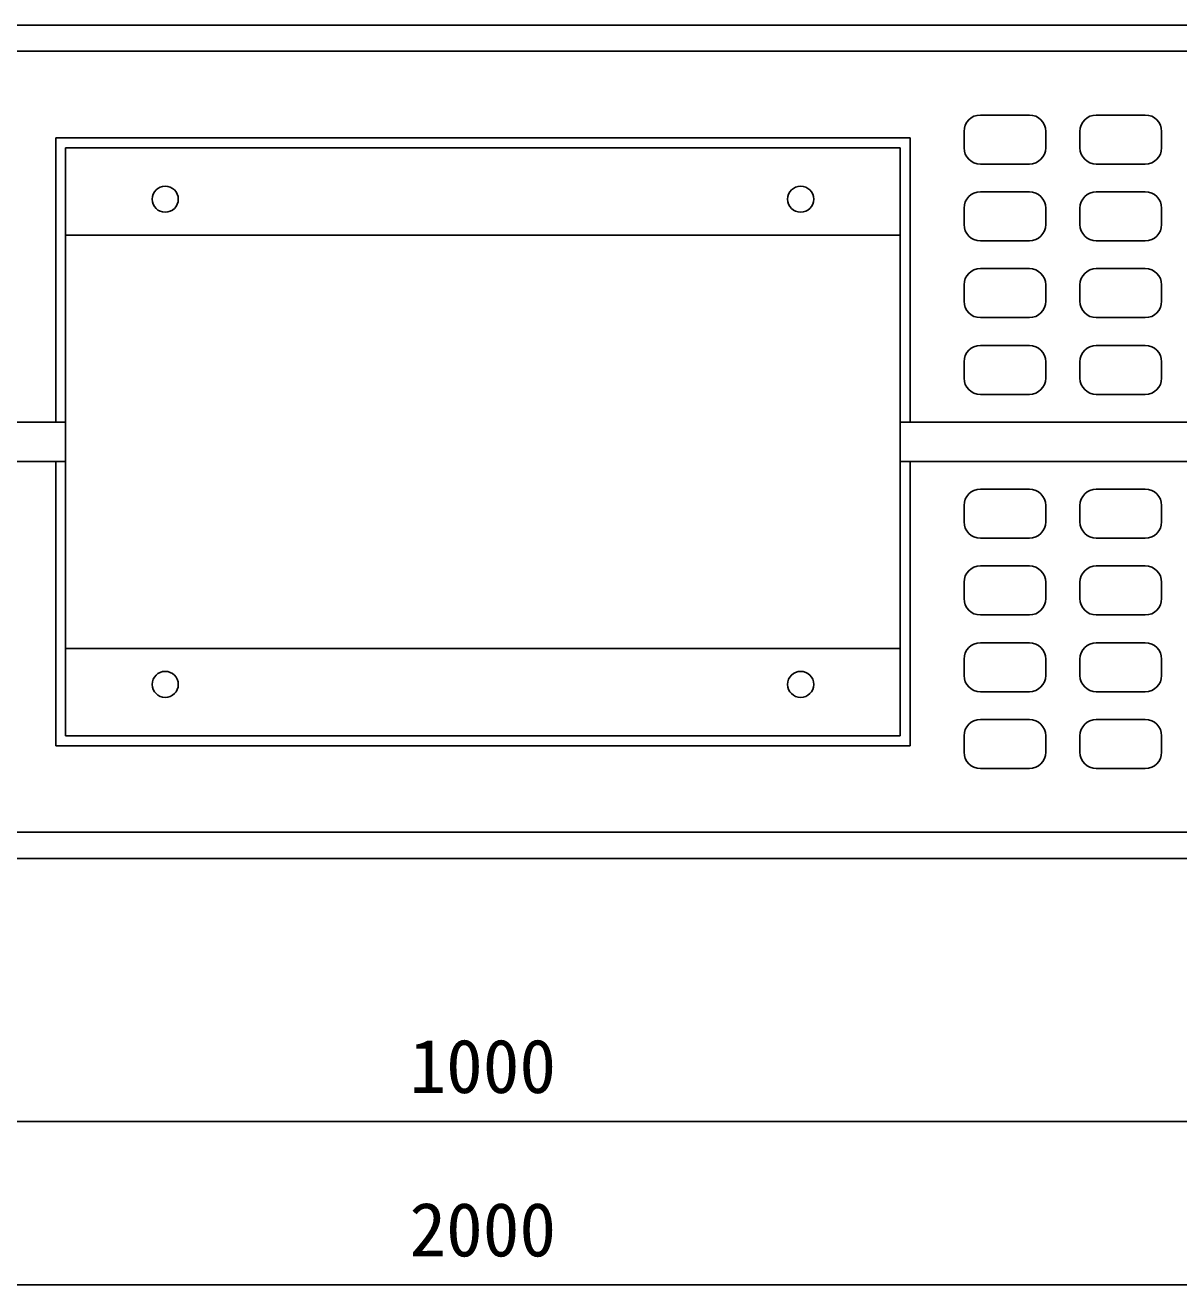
# Model space of a CAD drawing. Units: millimetres, scale not verified. Extents: x -12600 to 12600, y -5940 to 5940.
# Drawn here: x -10035 to -9328, y -5292 to -4521 of the extents above; entities that cross this region are included whole.
import ezdxf
from ezdxf.enums import TextEntityAlignment as Align

# ---------------------------------------------------------------- set-up
doc = ezdxf.new("R2010")
doc.units = ezdxf.units.MM
doc.header["$LTSCALE"] = 40
doc.linetypes.add('DOTTED', pattern=[1.75, 0.25, -1.5])
for name, color, linetype, lineweight in [('0-0_DIM', 7, 'Continuous', 25), ('0-2_HATCH', 6, 'Continuous', 25), ('0-5_OUTLINE', 3, 'Continuous', 25), ('0-6_OUTLINE2', 4, 'DOTTED', 25)]:
    doc.layers.add(name, color=color, linetype=linetype, lineweight=lineweight)
doc.styles.add('ＭＳ ゴシック', font='')
doc.styles.get('ＭＳ ゴシック').set_extended_font_data('MS Gothic')

msp = doc.modelspace()

# ---------------------------------------------------------------- linework, layer by layer
at = {"layer": '0-0_DIM'}
for p, q in [((-10254.31, -5191.52), (-9254.31, -5191.52)), ((-8754.31, -5291.52), (-10754.31, -5291.52))]:
    msp.add_line(p, q, dxfattribs=at)
at = {"layer": '0-2_HATCH'}
for p, q in [((-9449.81, -4575.52), (-9419.81, -4575.52)), ((-9378.81, -4575.52), (-9348.81, -4575.52)), ((-9459.81, -4595.52), (-9459.81, -4585.52)), ((-9409.81, -4595.52), (-9409.81, -4585.52)), ((-9388.81, -4595.52), (-9388.81, -4585.52)), ((-9338.81, -4595.52), (-9338.81, -4585.52)), ((-9419.81, -4605.52), (-9449.81, -4605.52)), ((-9348.81, -4605.52), (-9378.81, -4605.52)), ((-9449.81, -4622.52), (-9419.81, -4622.52)), ((-9378.81, -4622.52), (-9348.81, -4622.52)), ((-9459.81, -4642.52), (-9459.81, -4632.52)), ((-9409.81, -4642.52), (-9409.81, -4632.52)), ((-9388.81, -4642.52), (-9388.81, -4632.52)), ((-9338.81, -4642.52), (-9338.81, -4632.52)), ((-9419.81, -4652.52), (-9449.81, -4652.52)), ((-9348.81, -4652.52), (-9378.81, -4652.52)), ((-9449.81, -4669.52), (-9419.81, -4669.52)), ((-9378.81, -4669.52), (-9348.81, -4669.52)), ((-9459.81, -4689.52), (-9459.81, -4679.52)), ((-9409.81, -4689.52), (-9409.81, -4679.52)), ((-9388.81, -4689.52), (-9388.81, -4679.52)), ((-9338.81, -4689.52), (-9338.81, -4679.52)), ((-9419.81, -4699.52), (-9449.81, -4699.52)), ((-9348.81, -4699.52), (-9378.81, -4699.52)), ((-9449.81, -4716.52), (-9419.81, -4716.52)), ((-9378.81, -4716.52), (-9348.81, -4716.52)), ((-9459.81, -4736.52), (-9459.81, -4726.52)), ((-9409.81, -4736.52), (-9409.81, -4726.52)), ((-9388.81, -4736.52), (-9388.81, -4726.52)), ((-9338.81, -4736.52), (-9338.81, -4726.52)), ((-9419.81, -4746.52), (-9449.81, -4746.52)), ((-9348.81, -4746.52), (-9378.81, -4746.52)), ((-9449.81, -4804.52), (-9419.81, -4804.52)), ((-9378.81, -4804.52), (-9348.81, -4804.52)), ((-9459.81, -4824.52), (-9459.81, -4814.52)), ((-9409.81, -4824.52), (-9409.81, -4814.52)), ((-9388.81, -4824.52), (-9388.81, -4814.52)), ((-9338.81, -4824.52), (-9338.81, -4814.52)), ((-9419.81, -4834.52), (-9449.81, -4834.52)), ((-9348.81, -4834.52), (-9378.81, -4834.52)), ((-9449.81, -4851.52), (-9419.81, -4851.52)), ((-9378.81, -4851.52), (-9348.81, -4851.52)), ((-9459.81, -4871.52), (-9459.81, -4861.52)), ((-9409.81, -4871.52), (-9409.81, -4861.52)), ((-9388.81, -4871.52), (-9388.81, -4861.52)), ((-9338.81, -4871.52), (-9338.81, -4861.52)), ((-9419.81, -4881.52), (-9449.81, -4881.52)), ((-9348.81, -4881.52), (-9378.81, -4881.52)), ((-9449.81, -4898.52), (-9419.81, -4898.52)), ((-9378.81, -4898.52), (-9348.81, -4898.52)), ((-9459.81, -4918.52), (-9459.81, -4908.52)), ((-9409.81, -4918.52), (-9409.81, -4908.52)), ((-9388.81, -4918.52), (-9388.81, -4908.52)), ((-9338.81, -4918.52), (-9338.81, -4908.52)), ((-9419.81, -4928.52), (-9449.81, -4928.52)), ((-9348.81, -4928.52), (-9378.81, -4928.52)), ((-9449.81, -4945.52), (-9419.81, -4945.52)), ((-9378.81, -4945.52), (-9348.81, -4945.52)), ((-9459.81, -4965.52), (-9459.81, -4955.52)), ((-9409.81, -4965.52), (-9409.81, -4955.52)), ((-9388.81, -4965.52), (-9388.81, -4955.52)), ((-9338.81, -4965.52), (-9338.81, -4955.52)), ((-9419.81, -4975.52), (-9449.81, -4975.52)), ((-9348.81, -4975.52), (-9378.81, -4975.52))]:
    msp.add_line(p, q, dxfattribs=at)
for centre, start, end in [((-9449.81, -4585.52), 90, 180), ((-9419.81, -4585.52), 0, 90), ((-9378.81, -4585.52), 90, 180), ((-9348.81, -4585.52), 0, 90), ((-9449.81, -4595.52), 180, 270), ((-9419.81, -4595.52), 270, 0), ((-9378.81, -4595.52), 180, 270), ((-9348.81, -4595.52), 270, 0), ((-9449.81, -4632.52), 90, 180), ((-9419.81, -4632.52), 0, 90), ((-9378.81, -4632.52), 90, 180), ((-9348.81, -4632.52), 0, 90), ((-9449.81, -4642.52), 180, 270), ((-9419.81, -4642.52), 270, 0), ((-9378.81, -4642.52), 180, 270), ((-9348.81, -4642.52), 270, 0), ((-9449.81, -4679.52), 90, 180), ((-9419.81, -4679.52), 0, 90), ((-9378.81, -4679.52), 90, 180), ((-9348.81, -4679.52), 0, 90), ((-9449.81, -4689.52), 180, 270), ((-9419.81, -4689.52), 270, 0), ((-9378.81, -4689.52), 180, 270), ((-9348.81, -4689.52), 270, 0), ((-9449.81, -4726.52), 90, 180), ((-9419.81, -4726.52), 0, 90), ((-9378.81, -4726.52), 90, 180), ((-9348.81, -4726.52), 0, 90), ((-9449.81, -4736.52), 180, 270), ((-9419.81, -4736.52), 270, 0), ((-9378.81, -4736.52), 180, 270), ((-9348.81, -4736.52), 270, 0), ((-9449.81, -4814.52), 90, 180), ((-9419.81, -4814.52), 0, 90), ((-9378.81, -4814.52), 90, 180), ((-9348.81, -4814.52), 0, 90), ((-9449.81, -4824.52), 180, 270), ((-9419.81, -4824.52), 270, 0), ((-9378.81, -4824.52), 180, 270), ((-9348.81, -4824.52), 270, 0), ((-9449.81, -4861.52), 90, 180), ((-9419.81, -4861.52), 0, 90), ((-9378.81, -4861.52), 90, 180), ((-9348.81, -4861.52), 0, 90), ((-9449.81, -4871.52), 180, 270), ((-9419.81, -4871.52), 270, 0), ((-9378.81, -4871.52), 180, 270), ((-9348.81, -4871.52), 270, 0), ((-9449.81, -4908.52), 90, 180), ((-9419.81, -4908.52), 0, 90), ((-9378.81, -4908.52), 90, 180), ((-9348.81, -4908.52), 0, 90), ((-9449.81, -4918.52), 180, 270), ((-9419.81, -4918.52), 270, 0), ((-9378.81, -4918.52), 180, 270), ((-9348.81, -4918.52), 270, 0), ((-9449.81, -4955.52), 90, 180), ((-9419.81, -4955.52), 0, 90), ((-9378.81, -4955.52), 90, 180), ((-9348.81, -4955.52), 0, 90), ((-9449.81, -4965.52), 180, 270), ((-9419.81, -4965.52), 270, 0), ((-9378.81, -4965.52), 180, 270), ((-9348.81, -4965.52), 270, 0)]:
    msp.add_arc(centre, 10, start, end, dxfattribs=at)
at = {"layer": '0-5_OUTLINE'}
for p, q in [((-8760.31, -4520.52), (-10748.31, -4520.52)), ((-10754.31, -4536.52), (-8754.31, -4536.52)), ((-10754.31, -5014.52), (-8754.31, -5014.52)), ((-8760.31, -5030.52), (-10748.31, -5030.52))]:
    msp.add_line(p, q, dxfattribs=at)
at = {"layer": '0-6_OUTLINE2', "linetype": 'Continuous'}
for p, q in [((-10015.81, -4589.52), (-9492.81, -4589.52)), ((-10015.81, -4589.52), (-10015.81, -4763.52)), ((-9492.81, -4589.52), (-9492.81, -4763.52)), ((-10009.81, -4595.52), (-9498.81, -4595.52)), ((-10009.81, -4595.52), (-10009.81, -4955.52)), ((-9498.81, -4595.52), (-9498.81, -4955.52)), ((-10009.81, -4649.02), (-9498.81, -4649.02)), ((-10754.31, -4763.52), (-10009.81, -4763.52)), ((-9498.81, -4763.52), (-8754.31, -4763.52)), ((-10754.31, -4787.52), (-10009.81, -4787.52)), ((-10015.81, -4787.52), (-10015.81, -4961.52)), ((-9498.81, -4787.52), (-8754.31, -4787.52)), ((-9492.81, -4787.52), (-9492.81, -4961.52)), ((-10009.81, -4902.02), (-9498.81, -4902.02)), ((-10009.81, -4955.52), (-9498.81, -4955.52)), ((-10015.81, -4961.52), (-9492.81, -4961.52))]:
    msp.add_line(p, q, dxfattribs=at)
for centre in [(-9948.81, -4627.02), (-9559.81, -4627.02), (-9948.81, -4924.02), (-9559.81, -4924.02)]:
    msp.add_circle(centre, 8, dxfattribs=at)

# ---------------------------------------------------------------- texts
at = {"layer": '0-0_DIM', "style": 'ＭＳ ゴシック'}
for s, p in [('1000', (-9799.31, -5184.02)), ('2000', (-9799.31, -5284.02))]:
    msp.add_text(s, height=32.99, dxfattribs=at).set_placement(p, align=Align.BOTTOM_LEFT)

doc.saveas('drawing.dxf')
